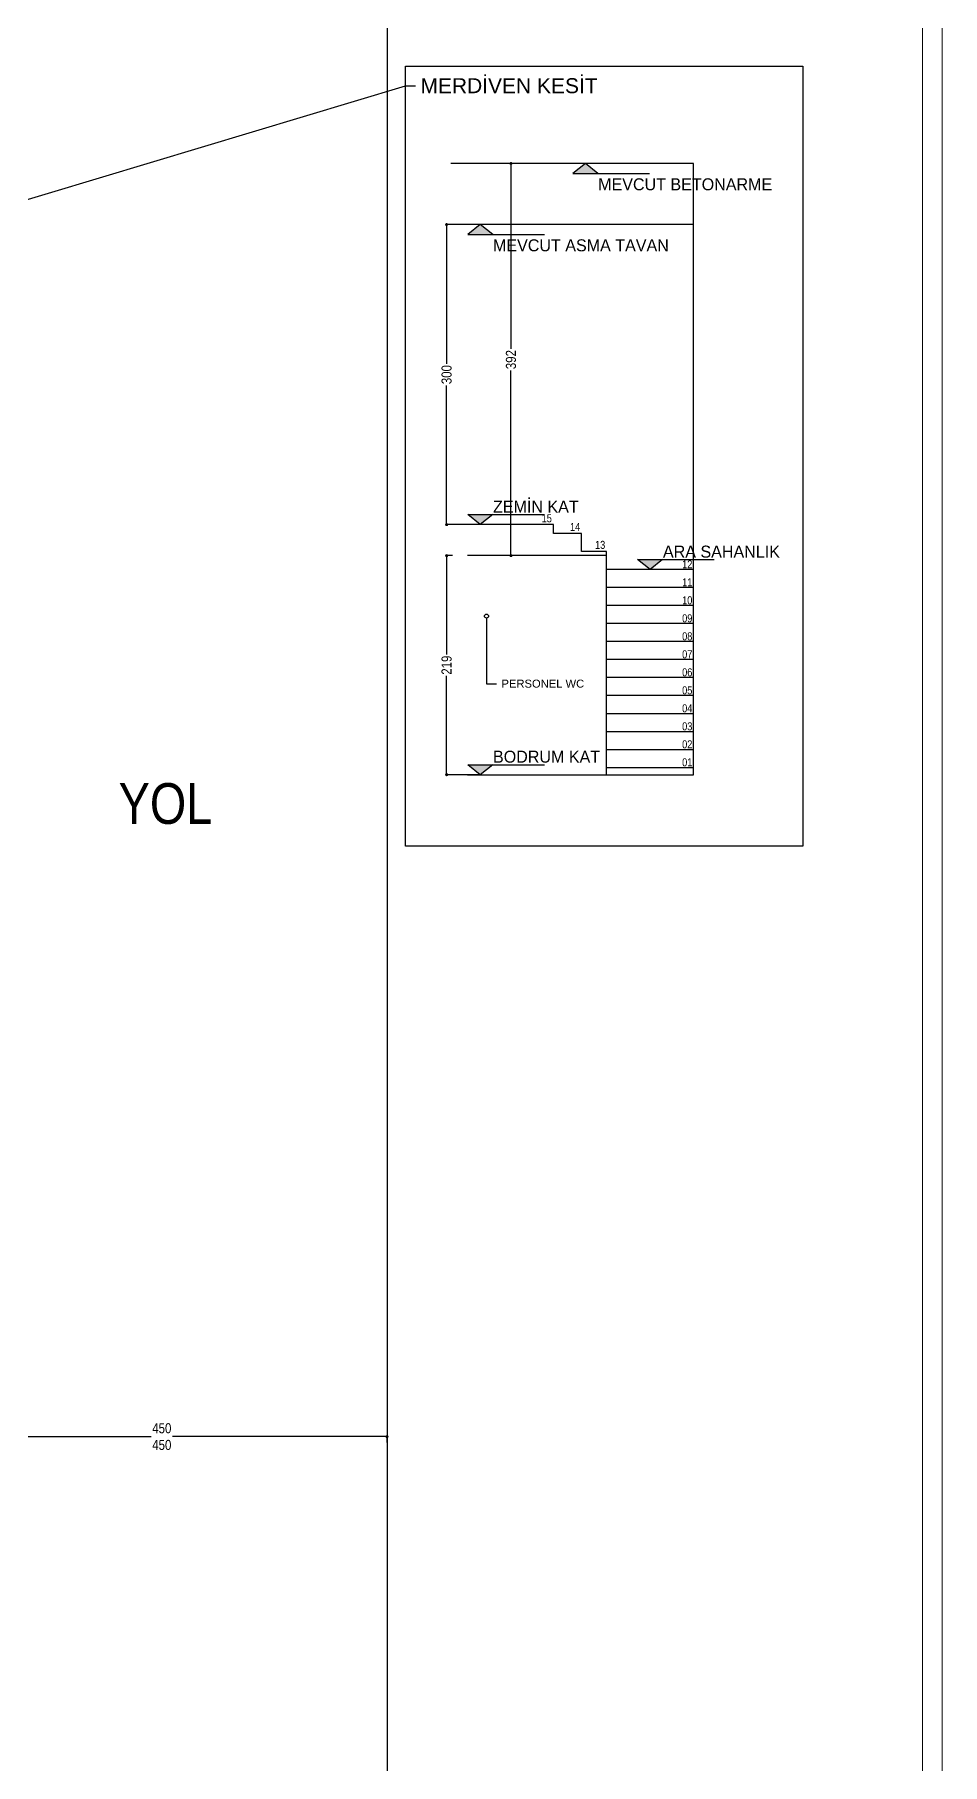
# Model space of a CAD drawing. Header units: millimetres. Extents: x 863 to 22635, y -482 to 12118.
# Drawn here: x 17141 to 18048, y 8965 to 10694 of the extents above; entities that cross this region are included whole.
import ezdxf
from ezdxf import colors
from ezdxf.entities.mleader import LeaderData, LeaderLine
from ezdxf.math import Vec2, Vec3

# ---------------------------------------------------------------- set-up
doc = ezdxf.new("R2010")
doc.units = ezdxf.units.MM
doc.header["$PDMODE"] = 35
doc.linetypes.add('JIS_02_1.0', pattern=[2, 1, -1])
for name, color, linetype in [('CEILING_0G', 92, 'Continuous'), ('DIM_0G', 20, 'Continuous'), ('Existing WALL_0G', 65, 'Continuous'), ('LAND_0G', 251, 'Continuous'), ('LEVEL_0G', 83, 'Continuous'), ('STAIR_0G', 181, 'Continuous'), ('SYMBOL_0G', 32, 'Continuous'), ('WALL_0G', 151, 'Continuous')]:
    doc.layers.add(name, color=color, linetype=linetype)
doc.layers.add('TXT_0G', color=7, linetype='Continuous', lineweight=13)
doc.styles.add('0G_50', font='ARIALN.TTF', dxfattribs={"height": 50})
doc.styles.add('attdef', font='GOTHIC.TTF')
doc.styles.add('OZGU', font='ARIALN.TTF')
doc.styles.get("Standard").update_dxf_attribs({"font": 'arial.ttf'})
doc.dimstyles.new('0G_1_50_ORTA', dxfattribs={"dimtxt": 10, "dimasz": 3, "dimexe": 1, "dimexo": 4, "dimgap": 1, "dimtad": 0, "dimdec": 1, "dimzin": 9, "dimtxsty": 'OZGU', "dimblk": 'DOT', "dimcen": 2, "dimclrd": 256, "dimclre": 256, "dimclrt": 256, "dimadec": 1, "dimazin": 2, "dimtfac": 1, "dimtdec": 1, "dimtix": 1, "dimtmove": 2, "dimatfit": 3, "dimldrblk": 'ARCHTICK', "dimfxl": 6, "dimfxlon": 1, "dimtfill": 1, "dimarcsym": 0})

# ---------------------------------------------------------------- blocks, each defined once
blk = doc.blocks.new('ANTET-1-150-A3-DIKEY')
for points in [[(165.3, 4014.3), (2761.6, 4014.3), (2761.6, 185.7), (165.3, 185.7)], [(178.5, 4001.1), (2748.5, 4001.1), (2748.5, 198.9), (178.5, 198.9)]]:
    blk.add_lwpolyline(points, close=True)
blk = doc.blocks.new('_Dot')
at = {"color": 0, "linetype": 'ByBlock', "lineweight": -2}
blk.add_line((-0.5, 0), (-1, 0), dxfattribs=at)
at = {"color": 0, "linetype": 'ByBlock', "const_width": 0.5}
blk.add_lwpolyline([(-0.25, 0, 1), (0.25, 0, 1)], format="xyb", close=True, dxfattribs=at)
blk = doc.blocks.new('*D690')
at = {"layer": 'Defpoints', "color": 0, "transparency": 16777216}
for p in [(17493, 9292.4), (17043, 9245.7), (17493, 9245.7)]:
    blk.add_point(p, dxfattribs=at)
at = {"layer": 'DIM_0G', "lineweight": -2, "transparency": 16777216}
for p, q in [((17043, 9286.4), (17043, 9293.4)), ((17046, 9292.4), (17257.8, 9292.4)), ((17490, 9292.4), (17278.2, 9292.4)), ((17493, 9286.4), (17493, 9293.4))]:
    blk.add_line(p, q, dxfattribs=at)
at = {"layer": 'DIM_0G', "lineweight": -2, "transparency": 16777216, "xscale": 3, "yscale": 3, "zscale": 3, "rotation": 180}
blk.add_blockref('_Dot', (17043, 9292.4), dxfattribs=at)
at = {"layer": 'DIM_0G', "lineweight": -2, "transparency": 16777216, "xscale": 3, "yscale": 3, "zscale": 3}
blk.add_blockref('_Dot', (17493, 9292.4), dxfattribs=at)
at = {"layer": 'DIM_0G', "transparency": 16777216, "insert": (17268, 9292.4), "char_height": 10, "attachment_point": 5, "style": 'OZGU', "bg_fill": 3, "box_fill_scale": 1.1, "bg_fill_color": 256, "bg_fill_true_color": 13158600, "bg_fill_transparency": 0}
blk.add_mtext('450\\P450', dxfattribs=at)
blk = doc.blocks.new('_ArchTick')
at = {"color": 0, "linetype": 'ByBlock', "const_width": 0.15}
blk.add_lwpolyline([(-0.5, -0.5), (0.5, 0.5)], dxfattribs=at)
blk = doc.blocks.new('sembol_kod h')
at = {"linetype": 'Continuous'}
blk.add_hatch(color=0, dxfattribs=at).paths.add_polyline_path([(-12.5, 10), (0, 0), (12.5, 10)])
at = {"color": 8, "linetype": 'JIS_02_1.0', "ltscale": 100}
blk.add_line((0, 0), (-27.3, 0), dxfattribs=at)
at = {"color": 0, "linetype": 'Continuous'}
blk.add_line((-12.5, 10), (64.1, 10), dxfattribs=at)
at = {"color": 0, "linetype": 'Continuous', "ltscale": 10}
blk.add_lwpolyline([(12.5, 10), (0, 0), (-12.5, 10), (12.5, 10)], dxfattribs=at)
at = {"color": 0, "style": 'attdef'}
blk.add_attdef('+0.00', (12.8, 12), '', height=12, dxfattribs=at)
blk = doc.blocks.new('_DotBlank')
at = {"color": 0, "linetype": 'ByBlock', "lineweight": -2}
blk.add_line((-0.5, 0), (-1, 0), dxfattribs=at)
blk.add_circle((0, 0), 0.5, dxfattribs=at)
blk = doc.blocks.new('*D952')
at = {"layer": 'Defpoints', "color": 0, "transparency": 16777216}
for p in [(17573.5, 10173.2), (17552.5, 9954.2), (17599.9, 9954.2)]:
    blk.add_point(p, dxfattribs=at)
at = {"layer": 'DIM_0G', "lineweight": -2, "transparency": 16777216}
for p, q in [((17558.5, 10173.2), (17551.5, 10173.2)), ((17552.5, 10170.2), (17552.5, 10073.9)), ((17552.5, 9957.2), (17552.5, 10053.6)), ((17558.5, 9954.2), (17551.5, 9954.2))]:
    blk.add_line(p, q, dxfattribs=at)
at = {"layer": 'DIM_0G', "lineweight": -2, "transparency": 16777216, "xscale": 3, "yscale": 3, "zscale": 3}
for p, rotation in [((17552.5, 10173.2), 90), ((17552.5, 9954.2), 270)]:
    blk.add_blockref('_Dot', p, dxfattribs=dict(at, rotation=rotation))
at = {"layer": 'DIM_0G', "transparency": 16777216, "insert": (17552.5, 10063.7), "char_height": 10, "attachment_point": 5, "rotation": 90, "style": 'OZGU', "bg_fill": 3, "box_fill_scale": 1.1, "bg_fill_color": 256, "bg_fill_true_color": 13158600, "bg_fill_transparency": 0}
blk.add_mtext('219', dxfattribs=at)
blk = doc.blocks.new('*D953')
at = {"layer": 'Defpoints', "color": 0, "transparency": 16777216}
for p in [(17552.5, 10504.2), (17573.5, 10504.2), (17573.5, 10204.2)]:
    blk.add_point(p, dxfattribs=at)
at = {"layer": 'DIM_0G', "lineweight": -2, "transparency": 16777216}
for p, q in [((17558.5, 10504.2), (17551.5, 10504.2)), ((17552.5, 10501.2), (17552.5, 10364.3)), ((17552.5, 10207.2), (17552.5, 10344.2)), ((17558.5, 10204.2), (17551.5, 10204.2))]:
    blk.add_line(p, q, dxfattribs=at)
at = {"layer": 'DIM_0G', "lineweight": -2, "transparency": 16777216, "xscale": 3, "yscale": 3, "zscale": 3}
for p, rotation in [((17552.5, 10504.2), 90), ((17552.5, 10204.2), 270)]:
    blk.add_blockref('_Dot', p, dxfattribs=dict(at, rotation=rotation))
at = {"layer": 'DIM_0G', "transparency": 16777216, "insert": (17552.5, 10354.2), "char_height": 10, "attachment_point": 5, "rotation": 90, "style": 'OZGU', "bg_fill": 3, "box_fill_scale": 1.1, "bg_fill_color": 256, "bg_fill_true_color": 13158600, "bg_fill_transparency": 0}
blk.add_mtext('300', dxfattribs=at)
blk = doc.blocks.new('*D658')
at = {"layer": 'Defpoints', "color": 0, "transparency": 16777216}
for p in [(17616.8, 10565.2), (17642.9, 10565.2), (17642.9, 10173.2)]:
    blk.add_point(p, dxfattribs=at)
at = {"layer": 'DIM_0G', "lineweight": -2, "transparency": 16777216}
for p, q in [((17622.8, 10565.2), (17615.8, 10565.2)), ((17616.8, 10562.2), (17616.8, 10379.2)), ((17616.8, 10176.2), (17616.8, 10359.2)), ((17622.8, 10173.2), (17615.8, 10173.2))]:
    blk.add_line(p, q, dxfattribs=at)
at = {"layer": 'DIM_0G', "lineweight": -2, "transparency": 16777216, "xscale": 3, "yscale": 3, "zscale": 3}
for p, rotation in [((17616.8, 10565.2), 90), ((17616.8, 10173.2), 270)]:
    blk.add_blockref('_Dot', p, dxfattribs=dict(at, rotation=rotation))
at = {"layer": 'DIM_0G', "transparency": 16777216, "insert": (17616.8, 10369.2), "char_height": 10, "attachment_point": 5, "rotation": 90, "style": 'OZGU', "bg_fill": 3, "box_fill_scale": 1.1, "bg_fill_color": 256, "bg_fill_true_color": 13158600, "bg_fill_transparency": 0}
blk.add_mtext('392', dxfattribs=at)

msp = doc.modelspace()

# ---------------------------------------------------------------- linework, layer by layer
at = {"layer": 'CEILING_0G'}
msp.add_lwpolyline([(17799.2, 10504.22), (17573.52, 10504.22)], dxfattribs=at)
at = {"layer": 'Existing WALL_0G'}
msp.add_lwpolyline([(17573.52, 9954.22), (17799.2, 9954.22), (17799.2, 10565.22), (17556.62, 10565.22)], dxfattribs=at)
at = {"layer": 'LAND_0G'}
msp.add_lwpolyline([(17493.04, 11586.66), (17493.04, 7141.07)], dxfattribs=at)
at = {"layer": 'STAIR_0G'}
for points in [[(17712.2, 10173.22), (17712.2, 10177.22), (17687.2, 10177.22), (17687.2, 10195.22), (17659.2, 10195.22), (17659.2, 10204.22), (17573.52, 10204.22)], [(17799.2, 10159.22), (17712.2, 10159.22)], [(17799.2, 10141.22), (17712.2, 10141.22)], [(17799.2, 10123.22), (17712.2, 10123.22)], [(17799.2, 10105.22), (17712.2, 10105.22)], [(17799.2, 10087.22), (17712.2, 10087.22)], [(17799.2, 10069.22), (17712.2, 10069.22)], [(17799.2, 10051.22), (17712.2, 10051.22)], [(17799.2, 10033.22), (17712.2, 10033.22)], [(17799.2, 10015.22), (17712.2, 10015.22)], [(17799.2, 9997.22), (17712.2, 9997.22)], [(17799.2, 9979.22), (17712.2, 9979.22)], [(17799.2, 9961.22), (17712.2, 9961.22)]]:
    msp.add_lwpolyline(points, dxfattribs=at)
at = {"layer": 'WALL_0G'}
msp.add_lwpolyline([(17712.2, 9954.22), (17712.2, 10173.22), (17573.52, 10173.22)], dxfattribs=at)

# ---------------------------------------------------------------- block references
at = {"layer": 'LEVEL_0G'}
ref = msp.add_blockref('sembol_kod h', (17691.1, 10565.22), dxfattribs=dict(at, xscale=-1, rotation=180))
ref.add_attrib('+0.00', 'MEVCUT BETONARME', (17703.89, 10538.46), dxfattribs={"layer": '0', "color": 0, "height": 12, "style": 'attdef'})
for p, values in [((17586.04, 10204.22), {'+0.00': 'ZEMİN KAT'}), ((17755.81, 10159.22), {'+0.00': 'ARA SAHANLIK'}), ((17586.04, 9954.22), {'+0.00': 'BODRUM KAT'})]:
    msp.add_blockref('sembol_kod h', p, dxfattribs=at).add_auto_attribs(values)
at = {"layer": 'TXT_0G', "xscale": 1.5, "yscale": 1.5, "zscale": 1.5}
msp.add_blockref('ANTET-1-150-A3-DIKEY', (13905.29, 5817.88), dxfattribs=at)

# ---------------------------------------------------------------- texts
at = {"layer": 'SYMBOL_0G', "char_height": 8, "attachment_point": 1, "style": '0G_50'}
for s, insert in [('15', (17647.44, 10214.58)), ('14', (17675.78, 10206)), ('13', (17700.78, 10188)), ('12', (17787.78, 10168.58)), ('11', (17787.78, 10150.58)), ('10', (17787.78, 10132.58)), ('09', (17787.78, 10114.58)), ('08', (17787.78, 10096.58)), ('07', (17787.78, 10078.58)), ('06', (17787.78, 10060.58)), ('05', (17787.78, 10042.58)), ('04', (17787.78, 10024.58)), ('03', (17787.78, 10006.58)), ('02', (17787.78, 9988.58)), ('01', (17787.78, 9970.58))]:
    msp.add_mtext_dynamic_manual_height_columns(s, width=190.7208, gutter_width=250, heights=[0], dxfattribs=dict(at, insert=insert))
at = {"layer": 'TXT_0G', "insert": (17224.95, 9945.78), "char_height": 40.744, "attachment_point": 1, "style": '0G_50'}
msp.add_mtext_dynamic_manual_height_columns('YOL', width=190.7208, gutter_width=250, heights=[0], dxfattribs=at)

# ---------------------------------------------------------------- leaders
at = {"layer": 'DIM_0G'}
ml = msp.add_multileader_mtext('Standard', dxfattribs=at)
ml.set_content('PERSONEL WC', color=256)
ml.set_leader_properties()
ml.set_arrow_properties(name='DOTBLANK')
ml.build(insert=Vec2(0, 0))
ml.multileader.update_dxf_attribs({"dogleg_length": 10})
ctx = ml.context
ctx.base_point, ctx.char_height, ctx.landing_gap_size, ctx.plane_origin = Vec3(17602.35, 10045.17), 8, 5, Vec3(17592.35, 10112.75)
notes = []
notes.append((ctx, [(0, (1, 1, 0), (17592.35, 10045.17), (1, 0), 10, [(0, [(17592.35, 10112.75)], 0, [])])]))
ctx.mtext.insert, ctx.mtext.flow_direction = Vec3(17607.35, 10049.24), 5
for ctx, leaders in notes:
    for number, flags, end, landing, length, lines in leaders:
        leader = LeaderData()
        leader.index, (leader.has_last_leader_line, leader.has_dogleg_vector, leader.attachment_direction) = number, flags
        leader.last_leader_point, leader.dogleg_vector, leader.dogleg_length = Vec3(end), Vec3(landing), length
        for number, points, colour, breaks in lines:
            line = LeaderLine()
            line.index, line.vertices, line.color, line.breaks = number, Vec3.list(points), colors.encode_raw_color(colour), breaks
            leader.lines.append(line)
        ctx.leaders.append(leader)

# ---------------------------------------------------------------- next in the draw order: dimensions: what is measured, and where the dimension line sits
for base, p1, p2, picture, middle in [((17552.52, 10504.22), (17573.52, 10204.22), (17573.52, 10504.22), '*D953', (17552.52, 10354.22)), ((17552.52, 9954.22), (17573.52, 10173.22), (17599.92, 9954.22), '*D952', (17552.52, 10063.72))]:
    dim = msp.add_linear_dim(base=base, p1=p1, p2=p2, angle=90, dimstyle='0G_1_50_ORTA', dxfattribs=at)
    dim.commit()
    dim.dimension.update_dxf_attribs({"geometry": picture, "text_midpoint": middle})
dim = msp.add_linear_dim(base=(17493.04, 9292.4), p1=(17043.04, 9245.66), p2=(17493.04, 9245.66), text='<>\\P450', dimstyle='0G_1_50_ORTA', dxfattribs=at)
dim.commit()
dim.dimension.update_dxf_attribs({"geometry": '*D690', "text_midpoint": (17268.04, 9292.4)})

# ---------------------------------------------------------------- next in the draw order: block references
at = {"layer": 'LEVEL_0G'}
ref = msp.add_blockref('sembol_kod h', (17586.04, 10504.22), dxfattribs=dict(at, xscale=-1, rotation=180))
ref.add_attrib('+0.00', 'MEVCUT ASMA TAVAN', (17598.83, 10477.46), dxfattribs={"layer": '0', "color": 0, "height": 12, "style": 'attdef'})

# ---------------------------------------------------------------- next in the draw order: dimensions: what is measured, and where the dimension line sits
at = {"layer": 'DIM_0G'}
dim = msp.add_linear_dim(base=(17616.83, 10565.22), p1=(17642.86, 10173.22), p2=(17642.86, 10565.22), angle=90, dimstyle='0G_1_50_ORTA', dxfattribs=at)
dim.commit()
dim.dimension.update_dxf_attribs({"geometry": '*D658', "text_midpoint": (17616.83, 10369.22)})

# ---------------------------------------------------------------- next in the draw order: linework, layer by layer
msp.add_lwpolyline([(17511.38, 10662.61), (17908.46, 10662.61), (17908.46, 9882.77), (17511.38, 9882.77)], close=True, dxfattribs=at)

# ---------------------------------------------------------------- next in the draw order: leaders
ml = msp.add_multileader_mtext('Standard', dxfattribs=at)
ml.set_content('MERDİVEN KESİT', color=256)
ml.set_leader_properties()
ml.set_arrow_properties(name='DOTBLANK')
ml.build(insert=Vec2(0, 0))
ml.multileader.update_dxf_attribs({"dogleg_length": 10})
ctx = ml.context
ctx.base_point, ctx.char_height, ctx.landing_gap_size, ctx.plane_origin = Vec3(17521.38, 10642.92), 15, 5, Vec3(16844.04, 10441.92)
notes = []
notes.append((ctx, [(0, (1, 1, 0), (17511.38, 10642.92), (1, 0), 10, [(0, [(16844.04, 10441.92)], 0, [])])]))
ctx.mtext.insert, ctx.mtext.flow_direction = Vec3(17526.38, 10650.55), 5
for ctx, leaders in notes:
    for number, flags, end, landing, length, lines in leaders:
        leader = LeaderData()
        leader.index, (leader.has_last_leader_line, leader.has_dogleg_vector, leader.attachment_direction) = number, flags
        leader.last_leader_point, leader.dogleg_vector, leader.dogleg_length = Vec3(end), Vec3(landing), length
        for number, points, colour, breaks in lines:
            line = LeaderLine()
            line.index, line.vertices, line.color, line.breaks = number, Vec3.list(points), colors.encode_raw_color(colour), breaks
            leader.lines.append(line)
        ctx.leaders.append(leader)

doc.saveas('drawing.dxf')
